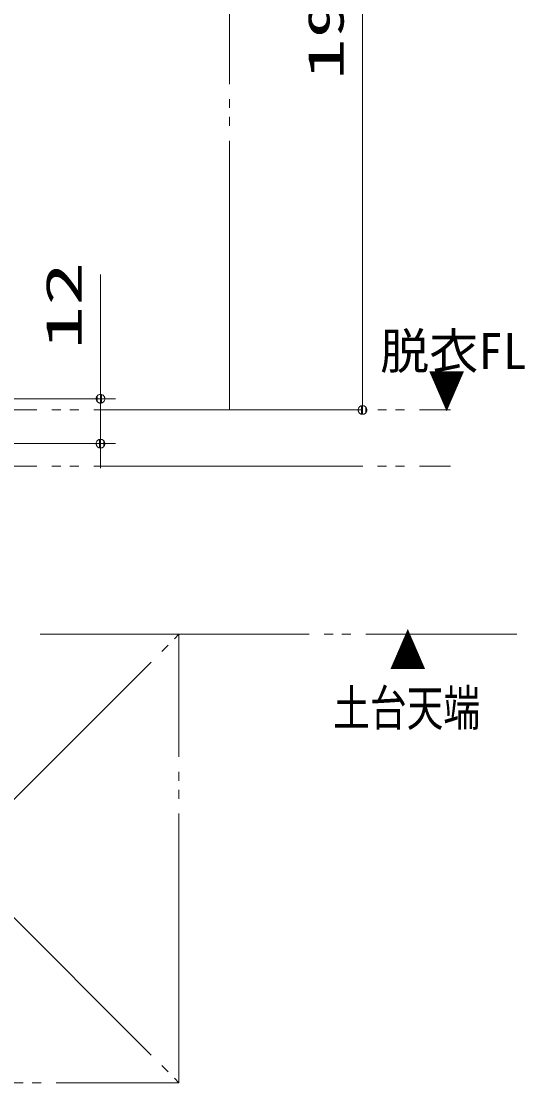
# Model space of a CAD drawing. Units: millimetres on the paper. Extents: x -305 to 305, y -152 to 152.
# Drawn here: x -24.8 to 8.9, y -20.8 to 50.2 of the extents above; entities that cross this region are included whole.
import ezdxf
from ezdxf.enums import TextEntityAlignment as Align

# ---------------------------------------------------------------- set-up
doc = ezdxf.new("R2010")
doc.units = ezdxf.units.MM
doc.linetypes.add('LONG_DOUBLE_CHAIN', pattern=[21.8, 18, -1, 0.6, -0.6, 0.6, -1])
doc.layers.add('0-2_0', color=7, linetype='Continuous', lineweight=9)
doc.layers.add('0-3_S3', color=7, linetype='Continuous', lineweight=9)
doc.styles.add('ＭＳ ゴシック', font='')
doc.styles.get('ＭＳ ゴシック').set_extended_font_data('MS Gothic')

# ---------------------------------------------------------------- blocks, each defined once
blk = doc.blocks.new('_DOTSMALL')
at = {"layer": '0-2_0'}
for p, q in [((0.0746, 0.1), (-0.0746, 0.1)), ((0.1223, -0.0248), (-0.1223, -0.0248))]:
    blk.add_line(p, q, dxfattribs=at)
for points in [[(0.125, 0), (0.124, 0.0157), (0.1211, 0.0311), (0.1162, 0.046), (0.1095, 0.0602), (0.1011, 0.0735), (0.0911, 0.0856), (0.0797, 0.0963), (0.067, 0.1055), (0.0532, 0.1131), (0.0386, 0.1189), (0.0234, 0.1228), (0.0078, 0.1248), (-0.0078, 0.1248), (-0.0234, 0.1228), (-0.0386, 0.1189), (-0.0532, 0.1131), (-0.067, 0.1055), (-0.0797, 0.0963), (-0.0911, 0.0856), (-0.1011, 0.0735), (-0.1095, 0.0602), (-0.1162, 0.046), (-0.1211, 0.0311), (-0.124, 0.0157), (-0.125, 0), (0, 0)], [(-0.125, 0), (-0.124, -0.0157), (-0.1211, -0.0311), (-0.1162, -0.046), (-0.1095, -0.0602), (-0.1011, -0.0735), (-0.0911, -0.0856), (-0.0797, -0.0963), (-0.067, -0.1055), (-0.0532, -0.1131), (-0.0386, -0.1189), (-0.0234, -0.1228), (-0.0078, -0.1248), (0.0078, -0.1248), (0.0234, -0.1228), (0.0386, -0.1189), (0.0532, -0.1131), (0.067, -0.1055), (0.0797, -0.0963), (0.0911, -0.0856), (0.1011, -0.0735), (0.1095, -0.0602), (0.1162, -0.046), (0.1211, -0.0311), (0.124, -0.0157), (0.125, 0), (0, 0)]]:
    blk.add_lwpolyline(points, close=True, dxfattribs=at)

msp = doc.modelspace()

# ---------------------------------------------------------------- linework, layer by layer
at = {"layer": '0-3_S3', "linetype": 'LONG_DOUBLE_CHAIN'}
for p, q in [((-10.865, 24.238), (-10.865, 101.736)), ((-41.739, 24.238), (3.934, 24.238)), ((-41.74, 20.488), (3.934, 20.488)), ((-44.24, -20.763), (-14.24, 9.237)), ((-44.24, 9.237), (-14.24, -20.763)), ((-23.529, 9.237), (8.373, 9.237))]:
    msp.add_line(p, q, dxfattribs=at)
at = {"layer": '0-3_S3'}
for p, q in [((-1.957, 24.238), (-1.957, 95.736)), ((-19.487, 24.987), (-19.487, 33.307)), ((-25.794, 24.987), (-18.487, 24.987)), ((-19.487, 24.987), (-19.487, 21.987)), ((-19.487, 22.667), (-19.487, 20.347)), ((-27.467, 21.987), (-18.487, 21.987))]:
    msp.add_line(p, q, dxfattribs=at)
at = {"layer": '0-3_S3', "linetype": 'LONG_DOUBLE_CHAIN'}
msp.add_lwpolyline([(-44.256, -20.763), (-14.24, -20.763), (-14.24, 9.237)], dxfattribs=at)

# ---------------------------------------------------------------- block references
at = {"layer": '0-3_S3', "xscale": 2.32, "yscale": 2.32}
for p, rotation in [((-19.487, 24.987), 90), ((-1.957, 24.238), 270), ((-19.487, 21.987), 270)]:
    msp.add_blockref('_DOTSMALL', p, dxfattribs=dict(at, rotation=rotation))

# ---------------------------------------------------------------- texts
at = {"layer": '0-3_S3', "style": 'ＭＳ ゴシック'}
for s, width, p in [('1959 <2109>', 1.7, (-2.494, 46.313)), ('12', 1.8, (-20.024, 28.262))]:
    msp.add_text(s, height=2.405, rotation=90, dxfattribs=dict(at, width=width)).set_placement(p, align=Align.BOTTOM_LEFT)
msp.add_text('脱衣FL', height=2.405, dxfattribs=at).set_placement((-0.771, 26.251), align=Align.BOTTOM_LEFT)
at = {"layer": '0-3_S3', "style": 'ＭＳ ゴシック', "width": 0.75}
for s, p in [('▼', (2.445, 23.639)), ('▲', (-0.155, 6.162)), ('土台天端', (-3.922, 2.387))]:
    msp.add_text(s, height=2.405, dxfattribs=at).set_placement(p, align=Align.BOTTOM_LEFT)

doc.saveas('drawing.dxf')
